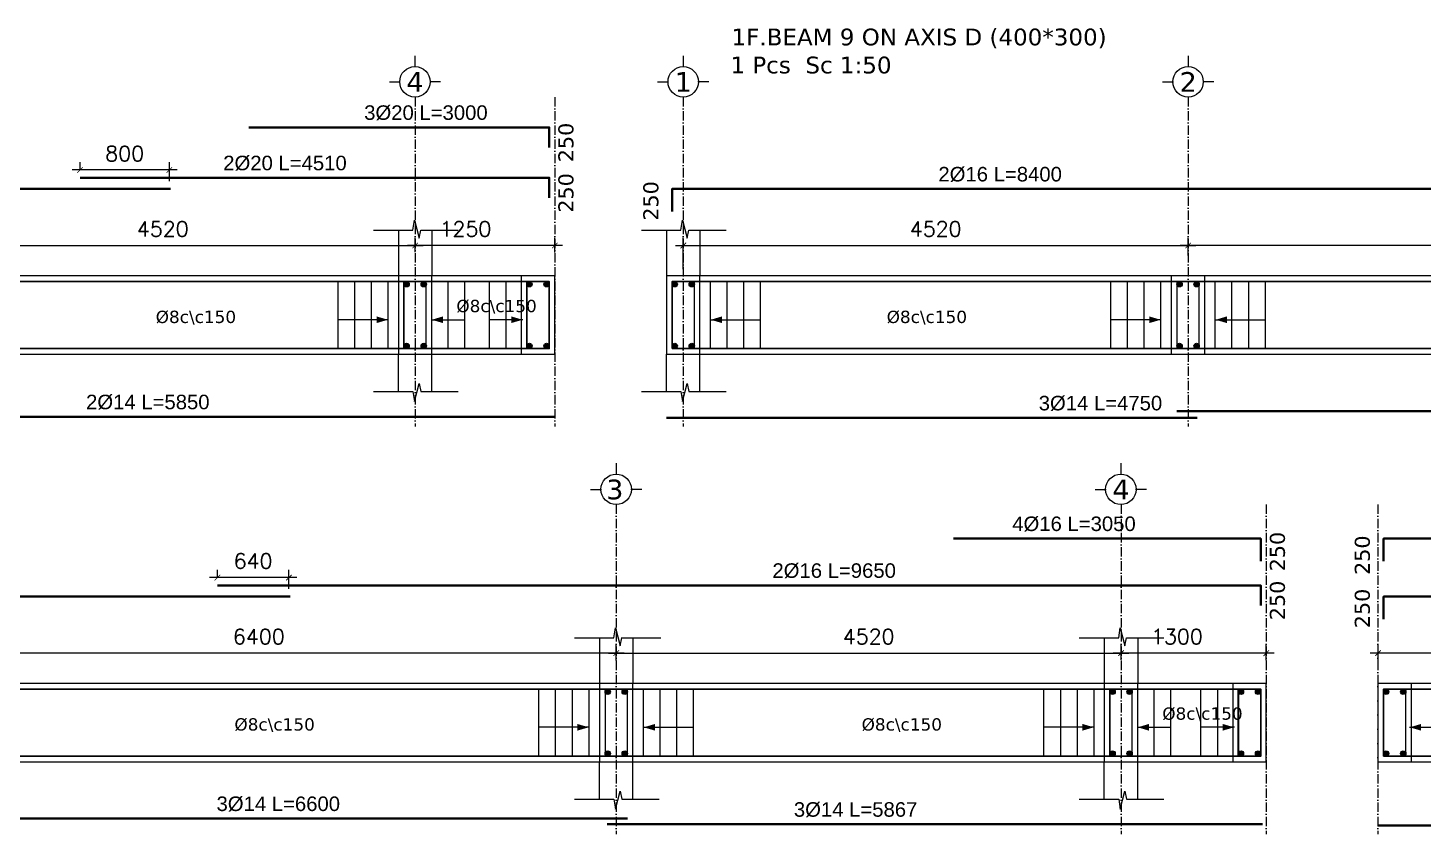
# Model space of a CAD drawing. Header units: inches. Extents: x -17020 to 43805, y -10194 to 123061.
# Drawn here: x 15409 to 16658, y 113542 to 114264 of the extents above; entities that cross this region are included whole.
import ezdxf

# ---------------------------------------------------------------- set-up
doc = ezdxf.new("R2010")
doc.units = ezdxf.units.IN
doc.header["$LTSCALE"] = 0.7
doc.header["$MEASUREMENT"] = 0
doc.linetypes.add('ACAD_ISO10W100', pattern=[18, 12, -3, 0, -3])
doc.layers.get('0').update_dxf_attribs({"lineweight": 13})
doc.layers.get('Defpoints').update_dxf_attribs({"lineweight": 5})
for name, color, linetype, lineweight in [('axis', 254, 'ACAD_ISO10W100', 9), ('BEAM FRAME', 5, 'Continuous', 18), ('COLUMN', 4, 'Continuous', 20), ('elevline', 30, 'Continuous', 20), ('FRAME 070', 5, 'Continuous', 60), ('hatch', 9, 'Continuous', 9), ('renforcment', 141, 'Continuous', 40), ('tex', 3, 'Continuous', 25), ('TEXT', 3, 'Continuous', 25), ('top rein. extension', 50, 'Continuous', 20), ('top renforcment', 7, 'Continuous', 40)]:
    doc.layers.add(name, color=color, linetype=linetype, lineweight=lineweight)
doc.styles.add('100', font='romans.shx', dxfattribs={"height": 13.5})
doc.styles.add('romanc', font='verdana.ttf', dxfattribs={"height": 250})
doc.styles.get("Standard").update_dxf_attribs({"font": 'arial.ttf', "height": 13})
doc.dimstyles.new('100', dxfattribs={"dimtxt": 13.5, "dimasz": 5, "dimexe": 7, "dimexo": 7, "dimgap": 8, "dimtad": 1, "dimdec": 0, "dimlfac": 10, "dimzin": 4, "dimdsep": 46, "dimtxsty": '100', "dimblk": 'ARCHTICK', "dimcen": 0.09, "dimdle": 7, "dimclrd": 1, "dimclre": 8, "dimclrt": 2, "dimadec": 0, "dimazin": 1, "dimtfac": 1, "dimtdec": 0, "dimtix": 1, "dimtofl": 0, "dimtmove": 0, "dimatfit": 3, "dimldrblk": 'ARCHTICK', "dimfxl": 0.18, "dimtolj": 1, "dimtzin": 0, "dimlwd": -1, "dimlwe": -1, "dimarcsym": 0})
doc.dimstyles.get("Standard").update_dxf_attribs({"dimtxt": 13, "dimasz": 5, "dimexe": 0.18, "dimexo": 0.0625, "dimgap": 6, "dimtad": 1, "dimdec": 0, "dimlfac": 10, "dimzin": 0, "dimdsep": 46, "dimtxsty": 'Standard', "dimblk": 'ARCHTICK', "dimcen": 0.09, "dimse1": 1, "dimse2": 1, "dimclrd": 1, "dimclre": 7, "dimclrt": 3, "dimadec": 0, "dimazin": 0, "dimtfac": 1, "dimtdec": 0, "dimtix": 1, "dimtofl": 0, "dimtmove": 0, "dimatfit": 3, "dimldrblk": 'ARCHTICK', "dimfxl": 1, "dimtolj": 1, "dimtzin": 0, "dimarcsym": 0})

# ---------------------------------------------------------------- blocks, each defined once
blk = doc.blocks.new('*D496')
at = {"layer": 'Defpoints', "color": 0, "transparency": 16777216}
for p in [(14623.8, 114119.5, -0.5), (14623.8, 114119.5), (15536.7, 114119.5, -167.8)]:
    blk.add_point(p, dxfattribs=at)
at = {"layer": 'TEXT', "color": 3, "transparency": 16777216, "insert": (14985.4, 114132.5), "char_height": 13, "attachment_point": 5}
blk.add_mtext('\\A1;2%%C20 L=9130', dxfattribs=at)
blk = doc.blocks.new('_ArchTick')
at = {"color": 0, "linetype": 'ByBlock', "lineweight": 0, "const_width": 0.15}
blk.add_lwpolyline([(-0.5, -0.5), (0.5, 0.5)], dxfattribs=at)
blk = doc.blocks.new('*D497')
at = {"color": 8, "transparency": 16777216}
for p, q in [((15303.8, 114062.3), (15303.8, 114075.9)), ((15755.8, 114062.9), (15755.8, 114075.9))]:
    blk.add_line(p, q, dxfattribs=at)
at = {"color": 1, "transparency": 16777216}
blk.add_line((15296.8, 114068.9), (15762.8, 114068.9), dxfattribs=at)
at = {"layer": 'Defpoints', "color": 0, "transparency": 16777216}
for p in [(15755.8, 114068.9), (15303.8, 114055.3), (15755.8, 114055.9)]:
    blk.add_point(p, dxfattribs=at)
at = {"color": 1, "transparency": 16777216, "xscale": 5, "yscale": 5, "zscale": 5, "rotation": 180}
blk.add_blockref('_ArchTick', (15303.8, 114068.9), dxfattribs=at)
at = {"color": 1, "transparency": 16777216, "xscale": 5, "yscale": 5, "zscale": 5}
blk.add_blockref('_ArchTick', (15755.8, 114068.9), dxfattribs=at)
at = {"color": 2, "transparency": 16777216, "insert": (15529.8, 114083.7), "char_height": 13.5, "attachment_point": 5, "style": '100'}
blk.add_mtext('\\A1;4520', dxfattribs=at)
blk = doc.blocks.new('*D498')
at = {"layer": 'Defpoints', "color": 0, "transparency": 16777216}
for p in [(15455.7, 114129.5, -157.8), (15455.7, 114129.5), (15906.8, 114129.5, -218.5)]:
    blk.add_point(p, dxfattribs=at)
at = {"layer": 'TEXT', "color": 3, "transparency": 16777216, "insert": (15639.2, 114142.5), "char_height": 13, "attachment_point": 5}
blk.add_mtext('\\A1;2%%C20 L=4510', dxfattribs=at)
blk = doc.blocks.new('*D504')
at = {"color": 1, "transparency": 16777216}
blk.add_line((15542.7, 114136.5), (15448.7, 114136.5), dxfattribs=at)
at = {"color": 8, "transparency": 16777216}
for p, q in [((15455.7, 114136.5), (15455.7, 114143.5)), ((15535.7, 114126.5), (15535.7, 114143.5))]:
    blk.add_line(p, q, dxfattribs=at)
at = {"layer": 'Defpoints', "color": 0, "transparency": 16777216}
for p in [(15455.7, 114136.5), (15455.7, 114129.5), (15535.7, 114119.5)]:
    blk.add_point(p, dxfattribs=at)
at = {"color": 1, "transparency": 16777216, "xscale": 5, "yscale": 5, "zscale": 5, "rotation": 180}
blk.add_blockref('_ArchTick', (15455.7, 114136.5), dxfattribs=at)
at = {"color": 1, "transparency": 16777216, "xscale": 5, "yscale": 5, "zscale": 5}
blk.add_blockref('_ArchTick', (15535.7, 114136.5), dxfattribs=at)
at = {"color": 2, "transparency": 16777216, "insert": (15495.7, 114151.2), "char_height": 13.5, "attachment_point": 5, "style": '100'}
blk.add_mtext('\\A1;800', dxfattribs=at)
blk = doc.blocks.new('*D502')
at = {"color": 8, "transparency": 16777216}
for p, q in [((15755.8, 114062.8), (15755.8, 114075.9)), ((15880.8, 114062.6), (15880.8, 114075.9))]:
    blk.add_line(p, q, dxfattribs=at)
at = {"color": 1, "transparency": 16777216}
blk.add_line((15887.8, 114068.9), (15748.8, 114068.9), dxfattribs=at)
at = {"layer": 'Defpoints', "color": 0, "transparency": 16777216}
for p in [(15755.8, 114068.9), (15755.8, 114055.8), (15880.8, 114055.6)]:
    blk.add_point(p, dxfattribs=at)
at = {"color": 1, "transparency": 16777216, "xscale": 5, "yscale": 5, "zscale": 5, "rotation": 180}
blk.add_blockref('_ArchTick', (15755.8, 114068.9), dxfattribs=at)
at = {"color": 1, "transparency": 16777216, "xscale": 5, "yscale": 5, "zscale": 5}
blk.add_blockref('_ArchTick', (15880.8, 114068.9), dxfattribs=at)
at = {"color": 2, "transparency": 16777216, "insert": (15800.8, 114083.7), "char_height": 13.5, "attachment_point": 5, "style": '100'}
blk.add_mtext('\\A1;1250', dxfattribs=at)
blk = doc.blocks.new('*D503')
at = {"layer": 'Defpoints', "color": 0, "transparency": 16777216}
for p in [(15295.8, 113915.6, -13652.7), (15880.8, 113915.6, -37100.9), (15880.8, 113915.6)]:
    blk.add_point(p, dxfattribs=at)
at = {"layer": 'TEXT', "color": 3, "transparency": 16777216, "insert": (15516.4, 113928.6), "char_height": 13, "attachment_point": 5}
blk.add_mtext('\\A1;2%%C14 L=5850', dxfattribs=at)
blk = doc.blocks.new('*D505')
at = {"layer": 'Defpoints', "color": 0, "transparency": 16777216}
for p in [(15606.7, 114174.6, -157.8), (15606.7, 114174.6), (15906.8, 114174.6, -218.5)]:
    blk.add_point(p, dxfattribs=at)
at = {"layer": 'TEXT', "color": 3, "transparency": 16777216, "insert": (15765.4, 114187.6), "char_height": 13, "attachment_point": 5}
blk.add_mtext('\\A1;3%%C20 L=3000', dxfattribs=at)
blk = doc.blocks.new('*D516')
at = {"layer": 'Defpoints', "color": 0, "transparency": 16777216}
for p in [(15955.8, 114119.5, -218.4), (15955.8, 114119.5), (16795.7, 114119.5, -167.8)]:
    blk.add_point(p, dxfattribs=at)
at = {"layer": 'TEXT', "color": 3, "transparency": 16777216, "insert": (16279.5, 114132.5), "char_height": 13, "attachment_point": 5}
blk.add_mtext('\\A1;2%%C16 L=8400', dxfattribs=at)
blk = doc.blocks.new('*D519')
at = {"color": 8, "transparency": 16777216}
for p, q in [((16447.8, 114060), (16447.8, 114075.9)), ((17087.8, 114062.3), (17087.8, 114075.9))]:
    blk.add_line(p, q, dxfattribs=at)
at = {"color": 1, "transparency": 16777216}
blk.add_line((17094.8, 114068.9), (16440.8, 114068.9), dxfattribs=at)
at = {"layer": 'Defpoints', "color": 0, "transparency": 16777216}
for p in [(16447.8, 114068.9), (16447.8, 114053), (17087.8, 114055.3)]:
    blk.add_point(p, dxfattribs=at)
at = {"color": 1, "transparency": 16777216, "xscale": 5, "yscale": 5, "zscale": 5, "rotation": 180}
blk.add_blockref('_ArchTick', (16447.8, 114068.9), dxfattribs=at)
at = {"color": 1, "transparency": 16777216, "xscale": 5, "yscale": 5, "zscale": 5}
blk.add_blockref('_ArchTick', (17087.8, 114068.9), dxfattribs=at)
at = {"color": 2, "transparency": 16777216, "insert": (16767.8, 114083.7), "char_height": 13.5, "attachment_point": 5, "style": '100'}
blk.add_mtext('\\A1;6400', dxfattribs=at)
blk = doc.blocks.new('*D520')
at = {"color": 8, "transparency": 16777216}
for p, q in [((15995.8, 114047.7), (15995.8, 114075.9)), ((16447.8, 114060), (16447.8, 114075.9))]:
    blk.add_line(p, q, dxfattribs=at)
at = {"color": 1, "transparency": 16777216}
blk.add_line((15988.8, 114068.9), (16454.8, 114068.9), dxfattribs=at)
at = {"layer": 'Defpoints', "color": 0, "transparency": 16777216}
for p in [(16447.8, 114068.9), (16447.8, 114053), (15995.8, 114040.7)]:
    blk.add_point(p, dxfattribs=at)
at = {"color": 1, "transparency": 16777216, "xscale": 5, "yscale": 5, "zscale": 5, "rotation": 180}
blk.add_blockref('_ArchTick', (15995.8, 114068.9), dxfattribs=at)
at = {"color": 1, "transparency": 16777216, "xscale": 5, "yscale": 5, "zscale": 5}
blk.add_blockref('_ArchTick', (16447.8, 114068.9), dxfattribs=at)
at = {"color": 2, "transparency": 16777216, "insert": (16221.8, 114083.7), "char_height": 13.5, "attachment_point": 5, "style": '100'}
blk.add_mtext('\\A1;4520', dxfattribs=at)
blk = doc.blocks.new('*D522')
at = {"layer": 'Defpoints', "color": 0, "transparency": 16777216}
for p in [(15980.8, 113914.6, -13652.7), (16455.8, 113914.6, -37100.9), (16455.8, 113914.6)]:
    blk.add_point(p, dxfattribs=at)
at = {"layer": 'TEXT', "color": 3, "transparency": 16777216, "insert": (16369.3, 113927.6), "char_height": 13, "attachment_point": 5}
blk.add_mtext('\\A1;3%%C14 L=4750', dxfattribs=at)
blk = doc.blocks.new('*D523')
at = {"layer": 'Defpoints', "color": 0, "transparency": 16777216}
for p in [(16437.8, 113920.7, -13652.7), (17097.8, 113920.7, -37100.9), (17097.8, 113920.7)]:
    blk.add_point(p, dxfattribs=at)
at = {"layer": 'TEXT', "color": 3, "transparency": 16777216, "insert": (16785.2, 113933.7), "char_height": 13, "attachment_point": 5}
blk.add_mtext('\\A1;3%%C14 L=6600', dxfattribs=at)
blk = doc.blocks.new('*D527')
at = {"layer": 'Defpoints', "color": 0, "transparency": 16777216}
for p in [(14623.8, 113754.7, -218.4), (14623.8, 113754.7), (15643.7, 113754.7, -167.8)]:
    blk.add_point(p, dxfattribs=at)
at = {"layer": 'TEXT', "color": 3, "transparency": 16777216, "insert": (15092, 113767.7), "char_height": 13, "attachment_point": 5}
blk.add_mtext('\\A1;2%%C16 L=10200', dxfattribs=at)
blk = doc.blocks.new('*D528')
at = {"color": 8, "transparency": 16777216}
for p, q in [((15935.8, 113697.5), (15935.8, 113711.1)), ((16387.8, 113698.1), (16387.8, 113711.1))]:
    blk.add_line(p, q, dxfattribs=at)
at = {"color": 1, "transparency": 16777216}
blk.add_line((15928.8, 113704.1), (16394.8, 113704.1), dxfattribs=at)
at = {"layer": 'Defpoints', "color": 0, "transparency": 16777216}
for p in [(16387.8, 113704.1), (15935.8, 113690.5), (16387.8, 113691.1)]:
    blk.add_point(p, dxfattribs=at)
at = {"color": 1, "transparency": 16777216, "xscale": 5, "yscale": 5, "zscale": 5, "rotation": 180}
blk.add_blockref('_ArchTick', (15935.8, 113704.1), dxfattribs=at)
at = {"color": 1, "transparency": 16777216, "xscale": 5, "yscale": 5, "zscale": 5}
blk.add_blockref('_ArchTick', (16387.8, 113704.1), dxfattribs=at)
at = {"color": 2, "transparency": 16777216, "insert": (16161.8, 113718.9), "char_height": 13.5, "attachment_point": 5, "style": '100'}
blk.add_mtext('\\A1;4520', dxfattribs=at)
blk = doc.blocks.new('*D529')
at = {"layer": 'Defpoints', "color": 0, "transparency": 16777216}
for p in [(15578.7, 113764.7, -157.8), (15578.7, 113764.7), (16543.8, 113764.7, -218.5)]:
    blk.add_point(p, dxfattribs=at)
at = {"layer": 'TEXT', "color": 3, "transparency": 16777216, "insert": (16130.9, 113777.7), "char_height": 13, "attachment_point": 5}
blk.add_mtext('\\A1;2%%C16 L=9650', dxfattribs=at)
blk = doc.blocks.new('*D539')
at = {"color": 1, "transparency": 16777216}
blk.add_line((15649.7, 113771.7), (15571.7, 113771.7), dxfattribs=at)
at = {"color": 8, "transparency": 16777216}
for p, q in [((15578.7, 113771.7), (15578.7, 113778.7)), ((15642.7, 113761.7), (15642.7, 113778.7))]:
    blk.add_line(p, q, dxfattribs=at)
at = {"layer": 'Defpoints', "color": 0, "transparency": 16777216}
for p in [(15578.7, 113771.7), (15578.7, 113764.7), (15642.7, 113754.7)]:
    blk.add_point(p, dxfattribs=at)
at = {"color": 1, "transparency": 16777216, "xscale": 5, "yscale": 5, "zscale": 5, "rotation": 180}
blk.add_blockref('_ArchTick', (15578.7, 113771.7), dxfattribs=at)
at = {"color": 1, "transparency": 16777216, "xscale": 5, "yscale": 5, "zscale": 5}
blk.add_blockref('_ArchTick', (15642.7, 113771.7), dxfattribs=at)
at = {"color": 2, "transparency": 16777216, "insert": (15610.7, 113786.5), "char_height": 13.5, "attachment_point": 5, "style": '100'}
blk.add_mtext('\\A1;640', dxfattribs=at)
blk = doc.blocks.new('*D530')
at = {"color": 8, "transparency": 16777216}
for p, q in [((15295.8, 113695.2), (15295.8, 113711.1)), ((15935.8, 113697.5), (15935.8, 113711.1))]:
    blk.add_line(p, q, dxfattribs=at)
at = {"color": 1, "transparency": 16777216}
blk.add_line((15942.8, 113704.1), (15288.8, 113704.1), dxfattribs=at)
at = {"layer": 'Defpoints', "color": 0, "transparency": 16777216}
for p in [(15295.8, 113704.1), (15295.8, 113688.2), (15935.8, 113690.5)]:
    blk.add_point(p, dxfattribs=at)
at = {"color": 1, "transparency": 16777216, "xscale": 5, "yscale": 5, "zscale": 5, "rotation": 180}
blk.add_blockref('_ArchTick', (15295.8, 113704.1), dxfattribs=at)
at = {"color": 1, "transparency": 16777216, "xscale": 5, "yscale": 5, "zscale": 5}
blk.add_blockref('_ArchTick', (15935.8, 113704.1), dxfattribs=at)
at = {"color": 2, "transparency": 16777216, "insert": (15615.8, 113718.9), "char_height": 13.5, "attachment_point": 5, "style": '100'}
blk.add_mtext('\\A1;6400', dxfattribs=at)
blk = doc.blocks.new('*D533')
at = {"layer": 'Defpoints', "color": 0, "transparency": 16777216}
for p in [(16237.8, 113806.6, -209.5), (16542.8, 113806.6, -218.4), (16542.8, 113806.6)]:
    blk.add_point(p, dxfattribs=at)
at = {"layer": 'TEXT', "color": 3, "transparency": 16777216, "insert": (16345.6, 113819.6), "char_height": 13, "attachment_point": 5}
blk.add_mtext('\\A1;4%%C16 L=3050', dxfattribs=at)
blk = doc.blocks.new('*D535')
at = {"layer": 'Defpoints', "color": 0, "transparency": 16777216}
for p in [(15285.8, 113556, -13652.7), (15945.8, 113556, -37100.9), (15945.8, 113556)]:
    blk.add_point(p, dxfattribs=at)
at = {"layer": 'TEXT', "color": 3, "transparency": 16777216, "insert": (15633.2, 113569), "char_height": 13, "attachment_point": 5}
blk.add_mtext('\\A1;3%%C14 L=6600', dxfattribs=at)
blk = doc.blocks.new('*D536')
at = {"color": 8, "transparency": 16777216}
for p, q in [((16387.8, 113698), (16387.8, 113711.1)), ((16517.8, 113697.8), (16517.8, 113711.1))]:
    blk.add_line(p, q, dxfattribs=at)
at = {"color": 1, "transparency": 16777216}
blk.add_line((16524.8, 113704.1), (16380.8, 113704.1), dxfattribs=at)
at = {"layer": 'Defpoints', "color": 0, "transparency": 16777216}
for p in [(16387.8, 113704.1), (16387.8, 113691), (16517.8, 113690.8)]:
    blk.add_point(p, dxfattribs=at)
at = {"color": 1, "transparency": 16777216, "xscale": 5, "yscale": 5, "zscale": 5, "rotation": 180}
blk.add_blockref('_ArchTick', (16387.8, 113704.1), dxfattribs=at)
at = {"color": 1, "transparency": 16777216, "xscale": 5, "yscale": 5, "zscale": 5}
blk.add_blockref('_ArchTick', (16517.8, 113704.1), dxfattribs=at)
at = {"color": 2, "transparency": 16777216, "insert": (16437.8, 113718.9), "char_height": 13.5, "attachment_point": 5, "style": '100'}
blk.add_mtext('\\A1;1300', dxfattribs=at)
blk = doc.blocks.new('*D538')
at = {"layer": 'Defpoints', "color": 0, "transparency": 16777216}
for p in [(15927.8, 113550.8, -13652.7), (16514.5, 113550.8, -37100.9), (16514.5, 113550.8)]:
    blk.add_point(p, dxfattribs=at)
at = {"layer": 'TEXT', "color": 3, "transparency": 16777216, "insert": (16150.1, 113563.9), "char_height": 13, "attachment_point": 5}
blk.add_mtext('\\A1;3%%C14 L=5867', dxfattribs=at)
blk = doc.blocks.new('*D564')
at = {"layer": 'Defpoints', "color": 0, "transparency": 16777216}
for p in [(16592.8, 113754.7, -218.4), (16592.8, 113754.7), (17612.7, 113754.7, -167.8)]:
    blk.add_point(p, dxfattribs=at)
at = {"layer": 'TEXT', "color": 3, "transparency": 16777216, "insert": (17061, 113767.7), "char_height": 13, "attachment_point": 5}
blk.add_mtext('\\A1;2%%C20 L=10200', dxfattribs=at)
blk = doc.blocks.new('*D569')
at = {"layer": 'Defpoints', "color": 0, "transparency": 16777216}
for p in [(16592.8, 113806.6, -218.4), (16592.8, 113806.6), (16962.8, 113806.6, -209.5)]:
    blk.add_point(p, dxfattribs=at)
at = {"layer": 'TEXT', "color": 3, "transparency": 16777216, "insert": (16783.5, 113819.6), "char_height": 13, "attachment_point": 5}
blk.add_mtext('\\A1;4%%C20 L=3700', dxfattribs=at)
blk = doc.blocks.new('*D571')
at = {"layer": 'Defpoints', "color": 0, "transparency": 16777216}
for p in [(16617.8, 113549.8, -13652.7), (17272.8, 113549.8, -37100.9), (17272.8, 113549.8)]:
    blk.add_point(p, dxfattribs=at)
at = {"layer": 'TEXT', "color": 3, "transparency": 16777216, "insert": (17006.3, 113562.8), "char_height": 13, "attachment_point": 5}
blk.add_mtext('\\A1;3%%C16 L=6550', dxfattribs=at)
blk = doc.blocks.new('*D574')
at = {"color": 8, "transparency": 16777216}
for p, q in [((16617.8, 113689.8), (16617.8, 113711.1)), ((16812.8, 113682.9), (16812.8, 113711.1))]:
    blk.add_line(p, q, dxfattribs=at)
at = {"color": 1, "transparency": 16777216}
blk.add_line((16819.8, 113704.1), (16610.8, 113704.1), dxfattribs=at)
at = {"layer": 'Defpoints', "color": 0, "transparency": 16777216}
for p in [(16617.8, 113704.1), (16617.8, 113682.8), (16812.8, 113675.9)]:
    blk.add_point(p, dxfattribs=at)
at = {"color": 1, "transparency": 16777216, "xscale": 5, "yscale": 5, "zscale": 5, "rotation": 180}
blk.add_blockref('_ArchTick', (16617.8, 113704.1), dxfattribs=at)
at = {"color": 1, "transparency": 16777216, "xscale": 5, "yscale": 5, "zscale": 5}
blk.add_blockref('_ArchTick', (16812.8, 113704.1), dxfattribs=at)
at = {"color": 2, "transparency": 16777216, "insert": (16697.8, 113718.9), "char_height": 13.5, "attachment_point": 5, "style": '100'}
blk.add_mtext('\\A1;1950', dxfattribs=at)

msp = doc.modelspace()

# ---------------------------------------------------------------- hatches: boundary and pattern name
at = {"layer": 'elevline'}
for points in [[(15750.52, 114034.24, 1), (15745.76, 114034.24, 1)], [(15761.01, 114034.24, -1), (15765.76, 114034.24, -1)], [(15860.52, 114034.24, 1), (15855.76, 114034.24, 1)], [(15871.01, 114034.24, -1), (15875.76, 114034.24, -1)], [(15990.52, 114034.24, 1), (15985.76, 114034.24, 1)], [(16001.01, 114034.24, -1), (16005.76, 114034.24, -1)], [(16442.52, 114034.24, 1), (16437.76, 114034.24, 1)], [(16453.01, 114034.24, -1), (16457.76, 114034.24, -1)], [(15750.52, 113978.99, -1), (15745.76, 113978.99, -1)], [(15761.01, 113978.99, 1), (15765.76, 113978.99, 1)], [(15860.52, 113978.99, -1), (15855.76, 113978.99, -1)], [(15871.01, 113978.99, 1), (15875.76, 113978.99, 1)], [(15990.52, 113978.99, -1), (15985.76, 113978.99, -1)], [(16001.01, 113978.99, 1), (16005.76, 113978.99, 1)], [(16442.52, 113978.99, -1), (16437.76, 113978.99, -1)], [(16453.01, 113978.99, 1), (16457.76, 113978.99, 1)], [(15930.52, 113669.46, 1), (15925.76, 113669.46, 1)], [(15941.01, 113669.46, -1), (15945.76, 113669.46, -1)], [(16382.52, 113669.46, 1), (16377.76, 113669.46, 1)], [(16393.01, 113669.46, -1), (16397.76, 113669.46, -1)], [(16497.52, 113669.46, 1), (16492.76, 113669.46, 1)], [(16508.01, 113669.46, -1), (16512.76, 113669.46, -1)], [(16627.52, 113669.46, 1), (16622.76, 113669.46, 1)], [(16638.01, 113669.46, -1), (16642.76, 113669.46, -1)], [(15930.52, 113614.22, -1), (15925.76, 113614.22, -1)], [(15941.01, 113614.22, 1), (15945.76, 113614.22, 1)], [(16382.52, 113614.22, -1), (16377.76, 113614.22, -1)], [(16393.01, 113614.22, 1), (16397.76, 113614.22, 1)], [(16497.52, 113614.22, -1), (16492.76, 113614.22, -1)], [(16508.01, 113614.22, 1), (16512.76, 113614.22, 1)], [(16627.52, 113614.22, -1), (16622.76, 113614.22, -1)], [(16638.01, 113614.22, 1), (16642.76, 113614.22, 1)]]:
    msp.add_hatch(color=256, dxfattribs=at).paths.add_polyline_path(points)

# ---------------------------------------------------------------- linework, layer by layer
at = {"layer": 'axis'}
for p, q in [((15755.76, 114201.81, -217.91), (15755.76, 113906.88, -217.91)), ((15880.76, 114201.81, -217.91), (15880.76, 113906.88, -217.91)), ((15995.76, 114201.81, -217.91), (15995.76, 113906.88, -217.91)), ((16447.76, 114201.81, -217.91), (16447.76, 113906.88, -217.91)), ((16447.76, 114201.81, -217.91), (16447.76, 113906.88, -217.91)), ((15935.76, 113837.03), (15935.76, 113542.1)), ((16387.76, 113837.03), (16387.76, 113542.1)), ((16517.76, 113837.03), (16517.76, 113542.1)), ((16617.76, 113837.03), (16617.76, 113542.1))]:
    msp.add_line(p, q, dxfattribs=at)
at = {"layer": 'BEAM FRAME'}
for points in [[(14648.76, 113971.61), (15880.76, 113971.61), (15880.76, 114041.61), (14648.76, 114041.61)], [(15980.76, 113971.61), (17664.76, 113971.61), (17664.76, 114041.61), (15980.76, 114041.61)]]:
    msp.add_lwpolyline(points, close=True, dxfattribs=at)
at = {"layer": 'BEAM FRAME', "elevation": 217.91}
for points in [[(14648.76, 113606.84), (16517.76, 113606.84), (16517.76, 113676.84), (14648.76, 113676.84)], [(16617.76, 113606.84), (18506.76, 113606.84), (18506.76, 113676.84), (16617.76, 113676.84)]]:
    msp.add_lwpolyline(points, close=True, dxfattribs=at)
at = {"layer": 'COLUMN', "lineweight": 20}
for p, q in [((15740.76, 114082.54), (15740.76, 114041.61)), ((15770.76, 114082.54), (15770.76, 114041.61)), ((15980.76, 114082.54), (15980.76, 114041.61)), ((16010.76, 114082.54), (16010.76, 114041.61)), ((15740.76, 113938.19), (15740.76, 113971.61)), ((15770.76, 113938.19), (15770.76, 113971.61)), ((15980.76, 113938.19), (15980.76, 113971.61)), ((16010.76, 113938.19), (16010.76, 113971.61)), ((15920.76, 113717.77, 217.91), (15920.76, 113676.84, 217.91)), ((15950.76, 113717.77, 217.91), (15950.76, 113676.84, 217.91)), ((16372.76, 113717.77, 217.91), (16372.76, 113676.84, 217.91)), ((16402.76, 113717.77, 217.91), (16402.76, 113676.84, 217.91)), ((15920.76, 113573.42, 217.91), (15920.76, 113606.84, 217.91)), ((15950.76, 113573.42, 217.91), (15950.76, 113606.84, 217.91)), ((16372.76, 113573.42, 217.91), (16372.76, 113606.84, 217.91)), ((16402.76, 113573.42, 217.91), (16402.76, 113606.84, 217.91))]:
    msp.add_line(p, q, dxfattribs=at)
at = {"layer": 'elevline'}
for p, q in [((15686.69, 113976.61, -217.91), (15686.69, 114036.61, -217.91)), ((15701.69, 113976.61, -217.91), (15701.69, 114036.61, -217.91)), ((15716.69, 113976.61, -217.91), (15716.69, 114036.61, -217.91)), ((15731.65, 113976.61, -217.91), (15731.65, 114036.61, -217.91)), ((15745.72, 113976.61, -217.91), (15745.72, 114036.61, -217.91)), ((15785.26, 113976.61, -217.91), (15785.26, 114036.61, -217.91)), ((15800.26, 113976.61, -217.91), (15800.26, 114036.61, -217.91)), ((15822.26, 113976.61, -217.91), (15822.26, 114036.61, -217.91)), ((15837.26, 113976.61, -217.91), (15837.26, 114036.61, -217.91)), ((15855.72, 113976.61, -217.91), (15855.72, 114036.61, -217.91)), ((16020.08, 113976.61, -217.91), (16020.08, 114036.61, -217.91)), ((16035.03, 113976.61, -217.91), (16035.03, 114036.61, -217.91)), ((16050.03, 113976.61, -217.91), (16050.03, 114036.61, -217.91)), ((16065.03, 113976.61, -217.91), (16065.03, 114036.61, -217.91)), ((16378.49, 113976.61, -217.91), (16378.49, 114036.61, -217.91)), ((16393.49, 113976.61, -217.91), (16393.49, 114036.61, -217.91)), ((16408.49, 113976.61, -217.91), (16408.49, 114036.61, -217.91)), ((16423.45, 113976.61, -217.91), (16423.45, 114036.61, -217.91)), ((16472.08, 113976.61, -217.91), (16472.08, 114036.61, -217.91)), ((16487.03, 113976.61, -217.91), (16487.03, 114036.61, -217.91)), ((16502.03, 113976.61, -217.91), (16502.03, 114036.61, -217.91)), ((16517.03, 113976.61, -217.91), (16517.03, 114036.61, -217.91)), ((15866.49, 113611.84), (15866.49, 113671.84)), ((15881.49, 113611.84), (15881.49, 113671.84)), ((15896.49, 113611.84), (15896.49, 113671.84)), ((15911.45, 113611.84), (15911.45, 113671.84)), ((15960.08, 113611.84), (15960.08, 113671.84)), ((15975.03, 113611.84), (15975.03, 113671.84)), ((15990.03, 113611.84), (15990.03, 113671.84)), ((16005.03, 113611.84), (16005.03, 113671.84)), ((16318.69, 113611.84), (16318.69, 113671.84)), ((16333.69, 113611.84), (16333.69, 113671.84)), ((16348.69, 113611.84), (16348.69, 113671.84)), ((16363.65, 113611.84), (16363.65, 113671.84)), ((16377.72, 113611.84), (16377.72, 113671.84)), ((16417.26, 113611.84), (16417.26, 113671.84)), ((16432.26, 113611.84), (16432.26, 113671.84)), ((16459.26, 113611.84), (16459.26, 113671.84)), ((16474.26, 113611.84), (16474.26, 113671.84)), ((16492.72, 113611.84), (16492.72, 113671.84))]:
    msp.add_line(p, q, dxfattribs=at)
for centre in [(15748.14, 114034.24, -217.91), (15763.39, 114034.24, -217.91), (15858.14, 114034.24, -217.91), (15873.39, 114034.24, -217.91), (15988.14, 114034.24, -217.91), (16003.39, 114034.24, -217.91), (16440.14, 114034.24, -217.91), (16455.39, 114034.24, -217.91), (15748.14, 113978.99, -217.91), (15763.39, 113978.99, -217.91), (15858.14, 113978.99, -217.91), (15873.39, 113978.99, -217.91), (15988.14, 113978.99, -217.91), (16003.39, 113978.99, -217.91), (16440.14, 113978.99, -217.91), (16455.39, 113978.99, -217.91), (15928.14, 113669.46), (15943.39, 113669.46), (16380.14, 113669.46), (16395.39, 113669.46), (16495.14, 113669.46), (16510.39, 113669.46), (16625.14, 113669.46), (16640.39, 113669.46), (15928.14, 113614.22), (15943.39, 113614.22), (16380.14, 113614.22), (16395.39, 113614.22), (16495.14, 113614.22), (16510.39, 113614.22), (16625.14, 113614.22), (16640.39, 113614.22)]:
    msp.add_circle(centre, 2.38, dxfattribs=at)
at = {"layer": 'FRAME 070', "lineweight": 20}
for p, q in [((15718.37, 114082.54), (15753.73, 114082.54)), ((15753.73, 114082.54), (15755.08, 114091.54)), ((15755.08, 114091.54), (15759.26, 114075.47)), ((15759.26, 114075.47), (15760.77, 114082.54)), ((15760.77, 114082.54), (15794.16, 114082.54)), ((15958.37, 114082.54), (15993.73, 114082.54)), ((15993.73, 114082.54), (15995.08, 114091.54)), ((15995.08, 114091.54), (15999.26, 114075.47)), ((15999.26, 114075.47), (16000.77, 114082.54)), ((16000.77, 114082.54), (16034.16, 114082.54)), ((15755.08, 113929.19), (15759.26, 113945.26)), ((15759.26, 113945.26), (15760.77, 113938.19)), ((15995.08, 113929.19), (15999.26, 113945.26)), ((15999.26, 113945.26), (16000.77, 113938.19)), ((15718.37, 113938.19), (15753.73, 113938.19)), ((15753.73, 113938.19), (15755.08, 113929.19)), ((15760.77, 113938.19), (15794.16, 113938.19)), ((15958.37, 113938.19), (15993.73, 113938.19)), ((15993.73, 113938.19), (15995.08, 113929.19)), ((16000.77, 113938.19), (16034.16, 113938.19)), ((15933.73, 113717.77, 217.91), (15935.08, 113726.77, 217.91)), ((15935.08, 113726.77, 217.91), (15939.26, 113710.69, 217.91)), ((16385.73, 113717.77, 217.91), (16387.08, 113726.77, 217.91)), ((16387.08, 113726.77, 217.91), (16391.26, 113710.69, 217.91)), ((15898.37, 113717.77, 217.91), (15933.73, 113717.77, 217.91)), ((15939.26, 113710.69, 217.91), (15940.77, 113717.77, 217.91)), ((15940.29, 113717.77, 217.91), (15975.65, 113717.77, 217.91)), ((16350.37, 113717.77, 217.91), (16385.73, 113717.77, 217.91)), ((16391.26, 113710.69, 217.91), (16392.77, 113717.77, 217.91)), ((16392.77, 113717.77, 217.91), (16426.16, 113717.77, 217.91)), ((15898.37, 113573.42, 217.91), (15933.73, 113573.42, 217.91)), ((15933.73, 113573.42, 217.91), (15935.08, 113564.42, 217.91)), ((15935.08, 113564.42, 217.91), (15939.26, 113580.49, 217.91)), ((15939.26, 113580.49, 217.91), (15940.77, 113573.42, 217.91)), ((15940.77, 113573.42, 217.91), (15974.16, 113573.42, 217.91)), ((16350.37, 113573.42, 217.91), (16385.73, 113573.42, 217.91)), ((16385.73, 113573.42, 217.91), (16387.08, 113564.42, 217.91)), ((16387.08, 113564.42, 217.91), (16391.26, 113580.49, 217.91)), ((16391.26, 113580.49, 217.91), (16392.77, 113573.42, 217.91)), ((16392.77, 113573.42, 217.91), (16426.16, 113573.42, 217.91))]:
    msp.add_line(p, q, dxfattribs=at)
at = {"layer": 'FRAME 070', "lineweight": 15, "elevation": -217.91}
for points in [[(15740.76, 113971.61), (15770.76, 113971.61), (15770.76, 114041.61), (15740.76, 114041.61)], [(15850.76, 113971.61), (15880.76, 113971.61), (15880.76, 114041.61), (15850.76, 114041.61)], [(15980.76, 113971.61), (16010.76, 113971.61), (16010.76, 114041.61), (15980.76, 114041.61)], [(16432.76, 113971.61), (16462.76, 113971.61), (16462.76, 114041.61), (16432.76, 114041.61)]]:
    msp.add_lwpolyline(points, close=True, dxfattribs=at)
at = {"layer": 'FRAME 070', "lineweight": 15}
for points in [[(15920.76, 113606.84), (15950.76, 113606.84), (15950.76, 113676.84), (15920.76, 113676.84)], [(16372.76, 113606.84), (16402.76, 113606.84), (16402.76, 113676.84), (16372.76, 113676.84)], [(16487.76, 113606.84), (16517.76, 113606.84), (16517.76, 113676.84), (16487.76, 113676.84)], [(16617.76, 113606.84), (16647.76, 113606.84), (16647.76, 113676.84), (16617.76, 113676.84)]]:
    msp.add_lwpolyline(points, close=True, dxfattribs=at)
at = {"layer": 'hatch'}
for p, q in [((15755.56, 114238.78, -217.91), (15755.56, 114229.05, -217.91)), ((15995.76, 114238.78, -217.91), (15995.76, 114229.05, -217.91)), ((16447.76, 114238.78, -217.91), (16447.76, 114229.05, -217.91)), ((15732.64, 114215.3, -217.91), (15742.37, 114215.3, -217.91)), ((15778.49, 114215.3, -217.91), (15768.75, 114215.3, -217.91)), ((15972.84, 114215.3, -217.91), (15982.57, 114215.3, -217.91)), ((16018.69, 114215.3, -217.91), (16008.95, 114215.3, -217.91)), ((16424.84, 114215.3, -217.91), (16434.57, 114215.3, -217.91)), ((16470.69, 114215.3, -217.91), (16460.95, 114215.3, -217.91)), ((15935.76, 113874.01), (15935.76, 113864.27)), ((16387.56, 113874.01), (16387.56, 113864.27)), ((15912.84, 113850.53), (15922.57, 113850.53)), ((15958.69, 113850.53), (15948.95, 113850.53)), ((16364.64, 113850.53), (16374.37, 113850.53)), ((16410.49, 113850.53), (16400.75, 113850.53))]:
    msp.add_line(p, q, dxfattribs=at)
for centre in [(15755.56, 114215.43, -217.91), (15995.76, 114215.43, -217.91), (16447.76, 114215.43, -217.91), (15935.76, 113850.65), (16387.56, 113850.65)]:
    msp.add_circle(centre, 13.62, dxfattribs=at)
at = {"layer": 'renforcment', "lineweight": -2}
for points in [[(14653.76, 113976.61), (15875.76, 113976.61), (15875.76, 114036.61), (14653.76, 114036.61)], [(15985.76, 113976.61), (17659.76, 113976.61), (17659.76, 114036.61), (15985.76, 114036.61)]]:
    msp.add_lwpolyline(points, close=True, dxfattribs=at)
at = {"layer": 'renforcment', "lineweight": -2, "elevation": 217.91}
for points in [[(14653.76, 113611.84), (16512.76, 113611.84), (16512.76, 113671.84), (14653.76, 113671.84)], [(16622.76, 113611.84), (18501.76, 113611.84), (18501.76, 113671.84), (16622.76, 113671.84)]]:
    msp.add_lwpolyline(points, close=True, dxfattribs=at)
at = {"layer": 'top rein. extension'}
for p, q in [((15731.65, 114002.45, -217.91), (15686.69, 114002.45, -217.91)), ((15770.3, 114002.45, -217.91), (15800.26, 114002.45, -217.91)), ((15852.22, 114002.45, -217.91), (15822.26, 114002.45, -217.91)), ((16020.08, 114002.45, -217.91), (16065.03, 114002.45, -217.91)), ((16423.45, 114002.45, -217.91), (16378.49, 114002.45, -217.91)), ((16472.08, 114002.45, -217.91), (16517.03, 114002.45, -217.91)), ((15911.45, 113637.68), (15866.49, 113637.68)), ((15960.08, 113637.68), (16005.03, 113637.68)), ((16363.65, 113637.68), (16318.69, 113637.68)), ((16402.3, 113637.68), (16432.26, 113637.68)), ((16489.22, 113637.68), (16459.26, 113637.68)), ((16645.89, 113637.68), (16675.85, 113637.68))]:
    msp.add_line(p, q, dxfattribs=at)
for points in [[(15721.18, 114005.45, -217.91), (15731.3, 114002.45, -217.91), (15721.18, 113999.45, -217.91)], [(15780.77, 114005.45, -217.91), (15770.65, 114002.45, -217.91), (15780.77, 113999.45, -217.91)], [(15841.75, 114005.45, -217.91), (15851.87, 114002.45, -217.91), (15841.75, 113999.45, -217.91)], [(16030.55, 114005.45, -217.91), (16020.42, 114002.45, -217.91), (16030.55, 113999.45, -217.91)], [(16412.98, 114005.45, -217.91), (16423.1, 114002.45, -217.91), (16412.98, 113999.45, -217.91)], [(16482.55, 114005.45, -217.91), (16472.42, 114002.45, -217.91), (16482.55, 113999.45, -217.91)], [(15900.98, 113640.68), (15911.1, 113637.68), (15900.98, 113634.68)], [(15970.55, 113640.68), (15960.42, 113637.68), (15970.55, 113634.68)], [(16353.18, 113640.68), (16363.3, 113637.68), (16353.18, 113634.68)], [(16412.77, 113640.68), (16402.65, 113637.68), (16412.77, 113634.68)], [(16478.75, 113640.68), (16488.87, 113637.68), (16478.75, 113634.68)], [(16656.37, 113640.68), (16646.24, 113637.68), (16656.37, 113634.68)]]:
    msp.add_solid(points, dxfattribs=at)
at = {"layer": 'top renforcment'}
for p, q in [((17097.76, 113920.74, -217.91), (16437.76, 113920.74, -217.91)), ((15880.76, 113915.62, -217.91), (15295.76, 113915.62, -217.91)), ((16455.76, 113914.6, -217.91), (15980.76, 113914.6, -217.91)), ((15945.76, 113555.97), (15285.76, 113555.97)), ((16514.46, 113550.85), (15927.76, 113550.85)), ((17272.76, 113549.82), (16617.76, 113549.82))]:
    msp.add_line(p, q, dxfattribs=at)
at = {"layer": 'top renforcment', "elevation": -217.91}
for points in [[(15606.74, 114174.61), (15875.76, 114174.61), (15875.76, 114156.72)], [(14653.76, 114099.22), (14653.76, 114119.49), (15536.74, 114119.49)], [(15455.74, 114129.49), (15875.76, 114129.49), (15875.76, 114111.6)], [(15985.76, 114099.22), (15985.76, 114119.49), (16795.74, 114119.49)]]:
    msp.add_lwpolyline(points, dxfattribs=at)
at = {"layer": 'top renforcment', "lineweight": 15, "elevation": -217.91}
for points in [[(15745.76, 113976.61), (15765.76, 113976.61), (15765.76, 114036.61), (15745.76, 114036.61)], [(15855.76, 113976.61), (15875.76, 113976.61), (15875.76, 114036.61), (15855.76, 114036.61)], [(15985.76, 113976.61), (16005.76, 113976.61), (16005.76, 114036.61), (15985.76, 114036.61)], [(16437.76, 113976.61), (16457.76, 113976.61), (16457.76, 114036.61), (16437.76, 114036.61)]]:
    msp.add_lwpolyline(points, close=True, dxfattribs=at)
at = {"layer": 'top renforcment'}
for points in [[(16512.76, 113786.35), (16512.76, 113806.63), (16237.76, 113806.63)], [(16622.76, 113786.35), (16622.76, 113806.63), (16962.76, 113806.63)], [(15578.74, 113764.72), (16512.76, 113764.72), (16512.76, 113746.83)], [(14653.76, 113734.44), (14653.76, 113754.72), (15643.74, 113754.72)], [(16622.76, 113734.44), (16622.76, 113754.72), (17612.74, 113754.72)]]:
    msp.add_lwpolyline(points, dxfattribs=at)
at = {"layer": 'top renforcment', "lineweight": 15}
for points in [[(15925.76, 113611.84), (15945.76, 113611.84), (15945.76, 113671.84), (15925.76, 113671.84)], [(16377.76, 113611.84), (16397.76, 113611.84), (16397.76, 113671.84), (16377.76, 113671.84)], [(16492.76, 113611.84), (16512.76, 113611.84), (16512.76, 113671.84), (16492.76, 113671.84)], [(16622.76, 113611.84), (16642.76, 113611.84), (16642.76, 113671.84), (16622.76, 113671.84)]]:
    msp.add_lwpolyline(points, close=True, dxfattribs=at)

# ---------------------------------------------------------------- texts
at = {"layer": 'tex', "style": 'romanc'}
for p in [(15792.66, 114009.27, -33654.09), (15523.48, 113999.54, -33654.09), (16177.91, 113999.54, -33654.09), (15593.95, 113634.77, -33436.19), (16155.48, 113634.77, -33436.19), (16424.66, 113644.49, -33436.19)]:
    msp.add_text('%%C8c\\c150', height=11, dxfattribs=at).set_placement(p)
at = {"layer": 'TEXT', "style": 'romanc'}
for s, height, p in [('1F.BEAM 9 ON AXIS D (400*300)', 15, (16039.01, 114248.04, -217.91)), ('1 Pcs  Sc 1:50 ', 15, (16037.99, 114222.94, -217.91)), ('4', 17.6, (15747.96, 114206.5, -217.91)), ('1', 17.6, (15988.16, 114206.51, -217.91)), ('2', 17.6, (16440.16, 114206.51, -217.91)), ('3', 17.6, (15926.82, 113841.73)), ('4', 17.6, (16379.96, 113841.73))]:
    msp.add_text(s, height=height, dxfattribs=at).set_placement(p)
for p in [(15897.44, 114143.43, -73392.95), (15897.44, 114098.31, -73392.95), (15973.48, 114091.13, -72957.14), (16534.44, 113777.29, -73175.05), (16610.48, 113774.05, -72739.24), (16534.44, 113733.54, -73175.05), (16610.48, 113726.36, -72739.24)]:
    msp.add_text('250', height=13.5, rotation=90, dxfattribs=at).set_placement(p)

# ---------------------------------------------------------------- dimensions: what is measured, and where the dimension line sits
for base, p1, p2, picture, middle in [((15455.74, 114136.49, -217.91), (15535.74, 114119.49, -217.91), (15455.74, 114129.49, -217.91), '*D504', (15495.74, 114151.24, -217.91)), ((15578.74, 113771.72), (15642.74, 113754.72), (15578.74, 113764.72), '*D539', (15610.74, 113786.47))]:
    dim = msp.add_linear_dim(base=base, p1=p1, p2=p2, dimstyle='100')
    dim.commit()
    dim.dimension.update_dxf_attribs({"geometry": picture, "text_midpoint": middle})
for base, p1, p2, picture, middle in [((15755.76, 114068.91, -217.91), (15303.76, 114055.32, -217.91), (15755.76, 114055.92, -217.91), '*D497', (15529.76, 114068.91, -217.91)), ((16447.76, 114068.91, -217.91), (15995.76, 114040.72, -217.91), (16447.76, 114053, -217.91), '*D520', (16221.76, 114068.91, -217.91)), ((16387.76, 113704.14), (15935.76, 113690.55), (16387.76, 113691.14), '*D528', (16161.76, 113704.14))]:
    dim = msp.add_linear_dim(base=base, p1=p1, p2=p2, dimstyle='100')
    dim.commit()
    dim.dimension.update_dxf_attribs({"geometry": picture, "text_midpoint": middle, "dimtype": 160})
for base, p1, p2, picture, middle in [((15755.76, 114068.91, -217.91), (15880.76, 114055.59, -217.91), (15755.76, 114055.8, -217.91), '*D502', (15800.76, 114068.91, -217.91)), ((16447.76, 114068.91, -217.91), (17087.76, 114055.32, -217.91), (16447.76, 114053, -217.91), '*D519', (16767.76, 114068.91, -217.91)), ((15295.76, 113704.14), (15935.76, 113690.55), (15295.76, 113688.23), '*D530', (15615.76, 113704.14)), ((16387.76, 113704.14), (16517.76, 113690.82), (16387.76, 113691.03), '*D536', (16437.76, 113704.14)), ((16617.76, 113704.14), (16812.76, 113675.95), (16617.76, 113682.76), '*D574', (16697.76, 113704.14))]:
    dim = msp.add_linear_dim(base=base, p1=p1, p2=p2, angle=180, dimstyle='100')
    dim.commit()
    dim.dimension.update_dxf_attribs({"geometry": picture, "text_midpoint": middle, "dimtype": 160})
at = {"layer": 'TEXT'}
for base, p1, p2, angle, text, picture, middle in [((15606.74, 114174.61, -217.91), (15906.76, 114174.61, -436.45), (15606.74, 114174.61, -375.69), 180, '3%%C20 L=<>', '*D505', (15765.4, 114174.61, -217.91)), ((15455.74, 114129.49, -217.91), (15906.76, 114129.49, -436.45), (15455.74, 114129.49, -375.69), 180, '2%%C20 L=<>', '*D498', (15639.18, 114129.49, -217.91)), ((14623.76, 114119.49, -217.91), (15536.74, 114119.49, -385.67), (14623.76, 114119.49, -218.39), 180, '2%%C20 L=<>', '*D496', (14985.43, 114119.49, -217.91)), ((15955.76, 114119.49, -217.91), (16795.74, 114119.49, -385.67), (15955.76, 114119.49, -436.29), 180, '2%%C16 L=<>', '*D516', (16279.54, 114119.49, -217.91)), ((15880.76, 113915.62, 12149.06), (15295.76, 113915.62, -1503.63), (15880.76, 113915.62, -24951.83), 0, '2%%C14 L=<>', '*D503', (15516.36, 113915.62, 12149.06)), ((16455.76, 113914.6, 12149.06), (15980.76, 113914.6, -1503.63), (16455.76, 113914.6, -24951.83), 0, '3%%C14 L=<>', '*D522', (16369.34, 113914.6, 12149.06)), ((17097.76, 113920.74, 12149.06), (16437.76, 113920.74, -1503.63), (17097.76, 113920.74, -24951.83), 0, '3%%C14 L=<>', '*D523', (16785.15, 113920.74, 12149.06)), ((16542.76, 113806.63), (16237.76, 113806.63, -209.54), (16542.76, 113806.63, -218.39), 0, '4%%C16 L=<>', '*D533', (16345.62, 113806.63)), ((16592.76, 113806.63), (16962.76, 113806.63, -209.54), (16592.76, 113806.63, -218.39), 180, '4%%C20 L=<>', '*D569', (16783.47, 113806.63)), ((15578.74, 113764.72), (16543.76, 113764.72, -218.54), (15578.74, 113764.72, -157.78), 180, '2%%C16 L=<>', '*D529', (16130.88, 113764.72)), ((14623.76, 113754.72), (15643.74, 113754.72, -167.76), (14623.76, 113754.72, -218.39), 180, '2%%C16 L=<>', '*D527', (15092.02, 113754.72)), ((16592.76, 113754.72), (17612.74, 113754.72, -167.76), (16592.76, 113754.72, -218.39), 180, '2%%C20 L=<>', '*D564', (17061.02, 113754.72)), ((15945.76, 113555.97, 12366.96), (15285.76, 113555.97, -1285.72), (15945.76, 113555.97, -24733.92), 0, '3%%C14 L=<>', '*D535', (15633.15, 113555.97, 12366.96)), ((16514.46, 113550.85, 12366.96), (15927.76, 113550.85, -1285.72), (16514.46, 113550.85, -24733.92), 0, '3%%C14 L=<>', '*D538', (16150.06, 113550.85, 12366.96)), ((17272.76, 113549.82, 12366.96), (16617.76, 113549.82, -1285.72), (17272.76, 113549.82, -24733.92), 0, '3%%C16 L=<>', '*D571', (17006.34, 113549.82, 12366.96))]:
    dim = msp.add_linear_dim(base=base, p1=p1, p2=p2, angle=angle, text=text, dimstyle='Standard', override={"dimsd1": 1, "dimsd2": 1, "dimfxl": 0.1, "dimfxlon": 1}, dxfattribs=at)
    dim.commit()
    dim.dimension.update_dxf_attribs({"geometry": picture, "text_midpoint": middle, "dimtype": 161})

doc.saveas('drawing.dxf')
